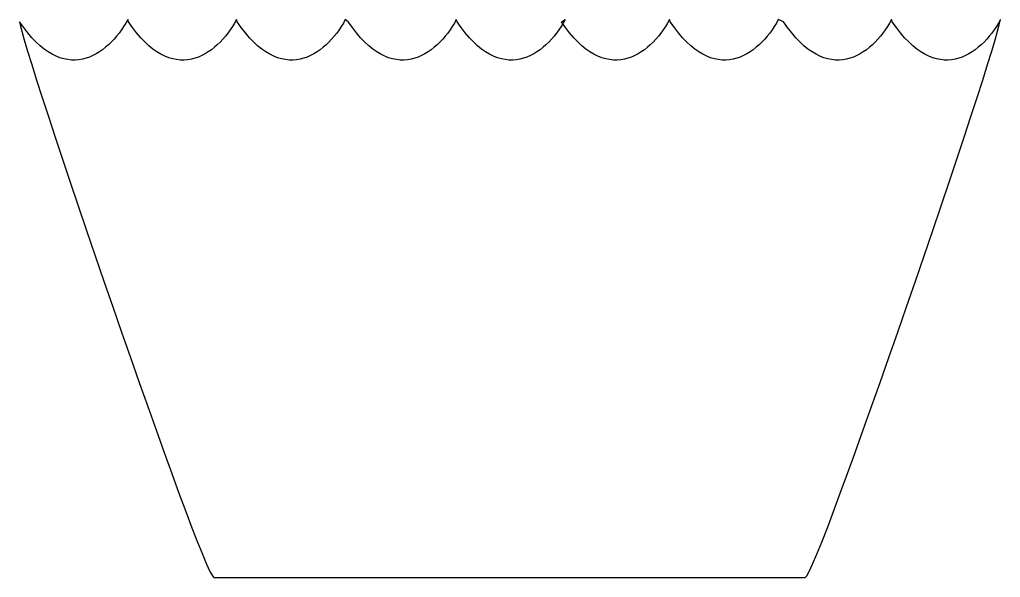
# Model space of a CAD drawing. Header units: centimetres. Extents: x -8.9 to 8.9, y -5 to 5.
import ezdxf

# ---------------------------------------------------------------- set-up
doc = ezdxf.new("R2010")
doc.units = ezdxf.units.CM
doc.header["$MEASUREMENT"] = 0
doc.layers.add('Camada 1', color=7, linetype='Continuous')

msp = doc.modelspace()

# ---------------------------------------------------------------- linework, layer by layer
at = {"layer": 'Camada 1'}
msp.add_open_spline([(-0.00632, -5.04415), (-0.40203, -5.04415), (-4.11546, -5.04415), (-5.35334, -5.04415), (-5.35334, -5.04415), (-5.55146, -5.04415), (-8.86849, 4.66005), (-8.86849, 5.00671), (-8.86849, 5.00671), (-8.07897, 3.81876), (-7.27567, 4.37576), (-6.91436, 5.04415), (-6.91436, 5.04415), (-6.91436, 5.04415), (-6.90058, 5.00671), (-6.90058, 5.00671), (-6.90058, 5.00671), (-6.11106, 3.81876), (-5.30792, 4.37573), (-4.94645, 5.04415), (-4.94645, 5.04415), (-4.94645, 5.04415), (-4.93282, 5.00671), (-4.93282, 5.00671), (-4.93282, 5.00671), (-4.1433, 3.81876), (-3.34016, 4.37573), (-2.97869, 5.04415), (-2.97869, 5.04415), (-2.97869, 5.04415), (-2.92487, 5.00671), (-2.92487, 5.00671), (-2.92487, 5.00671), (-2.13537, 3.81876), (-1.33207, 4.37576), (-0.97062, 5.04415), (-0.97062, 5.04415), (-0.97062, 5.04415), (-0.95697, 5.00671), (-0.95697, 5.00671), (-0.95697, 5.00671), (-0.16761, 3.81876), (0.63566, 4.37576), (0.99716, 5.04415), (0.99716, 5.04415), (0.99716, 5.04415), (0.93072, 5.00671), (0.93072, 5.00671), (0.93072, 5.00671), (1.72008, 3.81876), (2.52338, 4.37576), (2.88454, 5.04415), (2.88454, 5.04415), (2.88454, 5.04415), (2.89846, 5.00671), (2.89846, 5.00671), (2.89846, 5.00671), (3.68784, 3.81876), (4.49114, 4.37576), (4.85259, 5.04415), (4.85259, 5.04415), (4.85259, 5.04415), (4.9466, 5.00671), (4.9466, 5.00671), (4.9466, 5.00671), (5.73595, 3.81876), (6.53923, 4.37576), (6.9007, 5.04415), (6.9007, 5.04415), (6.9007, 5.04415), (6.91435, 5.00671), (6.91435, 5.00671), (6.91435, 5.00671), (7.70371, 3.81876), (8.50702, 4.37576), (8.86849, 5.04415), (8.86849, 5.04415), (8.86849, 5.04415), (8.85632, 5.00671), (8.85632, 5.00671), (8.85632, 5.00671), (8.85632, 4.66003), (5.53929, -5.04415), (5.34085, -5.04415), (5.34085, -5.04415), (4.10326, -5.04415), (0.38997, -5.04415), (-0.00632, -5.04415)], degree=3, knots=[0, 0, 0, 0, 0.04347826, 0.04347826, 0.04347826, 0.04347826, 0.08695652, 0.08695652, 0.08695652, 0.08695652, 0.13043478, 0.13043478, 0.13043478, 0.13043478, 0.17391304, 0.17391304, 0.17391304, 0.17391304, 0.2173913, 0.2173913, 0.2173913, 0.2173913, 0.26086957, 0.26086957, 0.26086957, 0.26086957, 0.30434783, 0.30434783, 0.30434783, 0.30434783, 0.34782609, 0.34782609, 0.34782609, 0.34782609, 0.39130435, 0.39130435, 0.39130435, 0.39130435, 0.43478261, 0.43478261, 0.43478261, 0.43478261, 0.47826087, 0.47826087, 0.47826087, 0.47826087, 0.52173913, 0.52173913, 0.52173913, 0.52173913, 0.56521739, 0.56521739, 0.56521739, 0.56521739, 0.60869565, 0.60869565, 0.60869565, 0.60869565, 0.65217391, 0.65217391, 0.65217391, 0.65217391, 0.69565217, 0.69565217, 0.69565217, 0.69565217, 0.73913043, 0.73913043, 0.73913043, 0.73913043, 0.7826087, 0.7826087, 0.7826087, 0.7826087, 0.82608696, 0.82608696, 0.82608696, 0.82608696, 0.86956522, 0.86956522, 0.86956522, 0.86956522, 0.91304348, 0.91304348, 0.91304348, 0.91304348, 1, 1, 1, 1], dxfattribs=at)

doc.saveas('drawing.dxf')
